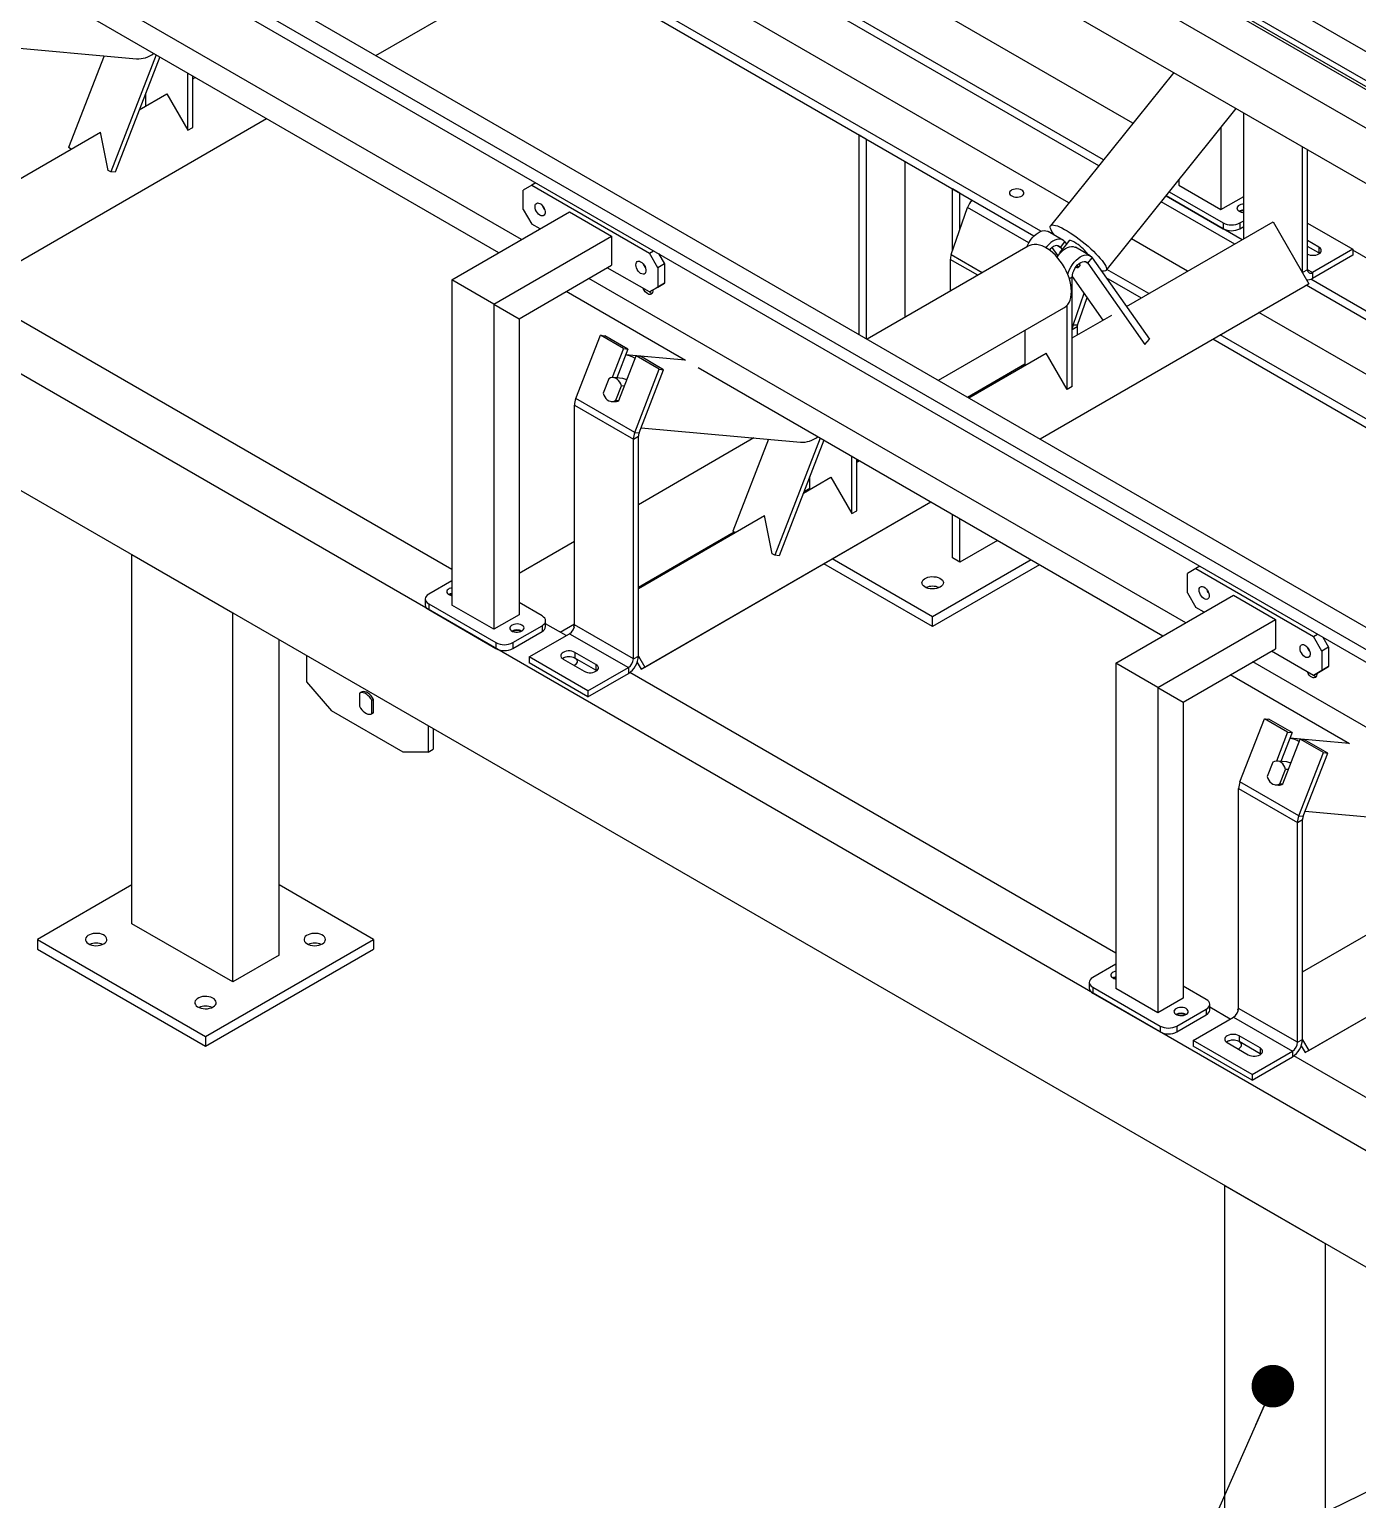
# Model space of a CAD drawing. Header units: millimetres. Extents: x 41 to 1868, y -696 to 319.
# Drawn here: x 1301.37 to 1321.68, y 229.28 to 251.76 of the extents above; entities that cross this region are included whole.
import ezdxf

# ---------------------------------------------------------------- set-up
doc = ezdxf.new("R2010")
doc.units = ezdxf.units.MM
doc.dimstyles.new('SLDDIMSTYLE1', dxfattribs={"dimtxt": 2.5, "dimasz": 0.651282, "dimexe": 0, "dimexo": 0.625, "dimgap": 0, "dimtad": 1, "dimdec": 0, "dimrnd": 1e-09, "dimtxsty": 'Standard', "dimblk1": 'DOT', "dimblk2": 'DOT', "dimsah": 1, "dimcen": 2.5, "dimazin": 3, "dimtfac": 0.651282, "dimtdec": 0, "dimtmove": 0, "dimatfit": 3, "dimldrblk": 'DOT', "dimfrac": 2})

# ---------------------------------------------------------------- blocks, each defined once
blk = doc.blocks.new('_Dot')
at = {"color": 0, "linetype": 'ByBlock', "lineweight": -2}
blk.add_line((-0.5, 0), (-1, 0), dxfattribs=at)
at = {"color": 0, "linetype": 'ByBlock', "const_width": 0.5}
blk.add_lwpolyline([(-0.25, 0, 1), (0.25, 0, 1)], format="xyb", close=True, dxfattribs=at)

msp = doc.modelspace()

# ---------------------------------------------------------------- linework, layer by layer
at = {"color": 7, "linetype": 'Continuous', "lineweight": 25}
for p, q in [((1288.0161, 270.9307), (1358.8554, 230.0361)), ((1287.9004, 270.4185), (1358.7397, 229.5239)), ((1287.939, 270.4408), (1358.7783, 229.5461)), ((1358.7397, 228.93), (1287.9004, 269.8247)), ((1294.3673, 266.7298), (1352.35, 233.2571)), ((1294.4444, 266.7744), (1352.4271, 233.3016)), ((1280.3922, 266.5295), (1351.2315, 225.6349)), ((1280.0966, 266.3588), (1350.9358, 225.4642)), ((1280.0966, 266.1658), (1350.9358, 225.2712)), ((1352.35, 231.7725), (1294.3673, 265.2452)), ((1342.9198, 222.424), (1284.2942, 256.2678)), ((1342.9198, 220.6425), (1284.2942, 254.4863)), ((1318.245, 250.3247), (1311.4535, 254.2454)), ((1308.8949, 248.5461), (1299.7669, 253.8156)), ((1306.6676, 251.3611), (1310.7776, 253.7337)), ((1306.6676, 251.361), (1310.7231, 253.7022)), ((1317.7234, 249.6758), (1310.7359, 253.7096)), ((1317.7968, 249.7671), (1310.8081, 253.8016)), ((1317.2668, 249.1079), (1310.0157, 253.2939)), ((1316.8387, 248.6722), (1309.4243, 252.9525)), ((1316.7319, 248.6003), (1309.3086, 252.8856)), ((1308.5478, 248.3457), (1301.4387, 252.4496)), ((1300.5658, 251.5295), (1303.0049, 251.3114)), ((1302.5125, 251.3554), (1301.968, 249.9521)), ((1303.3057, 251.3719), (1302.6108, 249.5811)), ((1303.3621, 251.3393), (1302.6777, 249.5751)), ((1303.7911, 250.2178), (1303.7911, 251.0917)), ((1303.8682, 250.2624), (1303.8682, 251.0471)), ((1303.8682, 251.0046), (1303.905, 251.0259)), ((1318.8688, 251.1007), (1316.9857, 248.7581)), ((1303.0488, 250.5316), (1303.4696, 250.7745)), ((1303.1482, 250.589), (1303.1482, 250.788)), ((1303.4696, 250.7745), (1303.7911, 250.2178)), ((1317.8359, 248.0746), (1319.8249, 250.5488)), ((1319.9388, 248.5602), (1319.9388, 250.4831)), ((1300.5664, 247.8389), (1304.996, 250.396)), ((1300.621, 247.8704), (1304.996, 250.396)), ((1303.7911, 250.2178), (1303.8682, 250.2624)), ((1319.5917, 250.2588), (1319.5917, 249.0055)), ((1300.5255, 249.0749), (1302.4527, 250.1875)), ((1302.5723, 249.6033), (1302.4527, 250.1875)), ((1314.1727, 250.0777), (1314.057, 250.1445)), ((1314.057, 247.0953), (1314.057, 250.1445)), ((1314.1727, 247.0285), (1314.1727, 250.0777)), ((1302.0065, 249.9299), (1301.968, 249.9521)), ((1320.8388, 248.0407), (1320.8388, 249.9635)), ((1320.9159, 248.0852), (1320.9159, 249.919)), ((1302.6108, 249.5811), (1302.5723, 249.6033)), ((1302.6777, 249.5751), (1302.6108, 249.5811)), ((1314.7641, 247.3608), (1314.7641, 249.7363)), ((1309.0494, 249.3774), (1308.9208, 249.3032)), ((1309.1137, 249.4146), (1309.0494, 249.3774)), ((1309.0494, 249.3774), (1310.8493, 248.3384)), ((1318.9489, 249.4591), (1318.9489, 249.3766)), ((1318.9489, 249.3766), (1319.5917, 249.0055)), ((1308.9208, 249.0063), (1308.9208, 249.3032)), ((1315.484, 248.3693), (1315.484, 249.3206)), ((1315.5997, 249.2539), (1315.484, 249.3206)), ((1315.5997, 248.7033), (1315.5997, 249.2539)), ((1319.8015, 248.4761), (1318.6794, 249.1239)), ((1319.9172, 248.5429), (1318.7528, 249.2152)), ((1318.7528, 249.2152), (1319.6238, 248.7123)), ((1318.8017, 249.276), (1319.6238, 248.8014)), ((1319.5917, 249.0055), (1319.9388, 249.2059)), ((1307.828, 247.9302), (1309.6279, 248.9692)), ((1308.9208, 249.0063), (1309.0494, 248.7836)), ((1309.2422, 249.0108), (1309.2422, 249.0184)), ((1309.6279, 248.9692), (1310.2707, 248.5981)), ((1315.4655, 248.3157), (1315.7158, 249.0384)), ((1309.1779, 248.7094), (1309.0494, 248.7836)), ((1318.1475, 247.5213), (1320.3888, 248.8152)), ((1319.6238, 248.8014), (1319.6238, 248.7123)), ((1319.8809, 248.8014), (1319.9388, 248.8348)), ((1319.8809, 248.8014), (1319.8809, 248.7123)), ((1319.8809, 248.7123), (1319.9388, 248.7457)), ((1320.3888, 248.8152), (1320.9342, 247.8704)), ((1320.9159, 248.7977), (1321.6101, 248.3969)), ((1308.4708, 247.5591), (1310.2707, 248.5981)), ((1310.2707, 248.5981), (1310.2707, 248.1527)), ((1317.1723, 248.5393), (1316.9473, 248.6692)), ((1317.2273, 248.4771), (1317.1271, 248.3525)), ((1317.1381, 248.4259), (1317.205, 248.509)), ((1317.205, 248.509), (1317.2273, 248.4771)), ((1317.2691, 248.5303), (1317.2269, 248.4778)), ((1319.0813, 248.0604), (1318.2229, 248.556)), ((1319.9388, 248.5602), (1319.9389, 248.5554)), ((1321.0895, 248.4303), (1320.9159, 248.5305)), ((1310.8493, 248.3384), (1310.9136, 248.3755)), ((1310.9778, 248.1157), (1310.8493, 248.3384)), ((1310.9906, 248.331), (1311.0807, 248.1751)), ((1316.6448, 248.4466), (1314.1805, 247.0239)), ((1315.4519, 248.2415), (1315.4519, 247.7579)), ((1317.0068, 248.4225), (1317.0964, 248.2951)), ((1317.1341, 248.3426), (1317.1271, 248.3525)), ((1317.1381, 248.4259), (1317.1605, 248.394)), ((1317.5901, 248.2981), (1317.3651, 248.428)), ((1317.556, 248.1847), (1317.6228, 248.2678)), ((1317.6228, 248.2678), (1318.4963, 247.0249)), ((1321.0895, 248.3412), (1320.9159, 248.4414)), ((1321.6101, 248.3969), (1320.993, 248.0407)), ((1321.6101, 248.3078), (1320.993, 247.9516)), ((1321.0895, 248.4303), (1321.0895, 248.3412)), ((1321.1007, 248.3338), (1321.0895, 248.3412)), ((1321.6101, 248.3969), (1321.6101, 248.3078)), ((1328.4016, 244.4614), (1321.6101, 248.3821)), ((1308.8565, 247.3363), (1310.2707, 248.1527)), ((1310.8493, 247.7445), (1310.2064, 248.1156)), ((1310.785, 248.1202), (1310.785, 248.1278)), ((1311.0807, 248.1751), (1310.9778, 248.1157)), ((1310.9778, 248.1157), (1310.9778, 247.8188)), ((1311.0807, 248.1751), (1311.0807, 247.8781)), ((1317.3871, 248.1457), (1317.405, 248.1202)), ((1317.4384, 248.1617), (1317.405, 248.1202)), ((1317.4384, 248.1617), (1317.4247, 248.1813)), ((1317.556, 248.1847), (1318.4295, 246.9418)), ((1318.4899, 247.719), (1317.848, 248.0896)), ((1320.9159, 248.0852), (1320.8388, 248.0407)), ((1320.8388, 248.0357), (1320.8388, 248.0407)), ((1320.993, 248.0407), (1320.993, 247.9516)), ((1307.828, 243.4985), (1300.3951, 247.7894)), ((1307.828, 247.9302), (1307.828, 242.9567)), ((1308.4708, 247.5591), (1307.828, 247.9302)), ((1319.0516, 242.6828), (1309.9235, 247.9523)), ((1310.8493, 247.7445), (1310.9778, 247.8188)), ((1310.9521, 247.8039), (1310.8493, 247.7445)), ((1311.0807, 247.8781), (1310.9521, 247.8039)), ((1310.9778, 247.8188), (1311.0807, 247.8781)), ((1316.8242, 245.4978), (1320.9342, 247.8704)), ((1316.8243, 245.4978), (1320.8797, 247.8389)), ((1317.3161, 246.2991), (1317.3161, 247.9719)), ((1317.3164, 247.9821), (1317.7866, 247.313)), ((1318.3742, 247.6522), (1317.8378, 247.9618)), ((1320.9342, 247.8704), (1320.8797, 247.8389)), ((1327.88, 243.8125), (1320.8925, 247.8463)), ((1327.9534, 243.9038), (1320.9647, 247.9383)), ((1308.4708, 247.5591), (1308.4708, 242.5856)), ((1308.4708, 247.5591), (1308.8565, 247.3363)), ((1311.4017, 246.6981), (1309.5763, 247.7519)), ((1310.9007, 247.7742), (1310.9007, 247.7594)), ((1317.3297, 247.2395), (1317.4976, 247.7243)), ((1317.3986, 247.2395), (1317.5438, 247.6585)), ((1308.8565, 247.3363), (1308.8565, 242.8082)), ((1315.2715, 246.3941), (1317.1902, 247.5018)), ((1317.2389, 246.2545), (1317.2389, 247.5424)), ((1317.3161, 247.0413), (1317.9225, 247.3914)), ((1327.4235, 243.2446), (1320.1724, 247.4306)), ((1316.5961, 246.6257), (1316.5961, 247.1588)), ((1317.3932, 247.2098), (1317.3161, 247.1653)), ((1317.3986, 247.2395), (1317.3297, 247.2395)), ((1317.3932, 247.2098), (1317.3932, 247.0859)), ((1309.7257, 246.1145), (1310.1011, 247.0819)), ((1310.4546, 246.8778), (1310.1011, 247.0819)), ((1310.1011, 247.0819), (1310.1679, 247.0759)), ((1310.5214, 246.8718), (1310.1679, 247.0759)), ((1310.4546, 246.8778), (1310.2827, 246.4346)), ((1310.4546, 246.8778), (1310.5214, 246.8718)), ((1318.4295, 246.9418), (1318.4963, 247.0249)), ((1326.8885, 242.737), (1319.4652, 247.0224)), ((1326.9953, 242.8089), (1319.581, 247.0892)), ((1310.5214, 246.8718), (1310.3499, 246.4297)), ((1310.3826, 246.0838), (1310.6475, 246.7665)), ((1311.3964, 246.7012), (1310.4868, 246.7825)), ((1311.001, 246.5624), (1310.6475, 246.7665)), ((1310.6475, 246.7665), (1310.7143, 246.7605)), ((1311.0678, 246.5564), (1310.7143, 246.7605)), ((1315.7332, 246.1276), (1316.9175, 246.8112)), ((1317.2389, 246.2545), (1316.9175, 246.8112)), ((1310.4428, 246.4214), (1310.2981, 246.4343)), ((1310.6257, 245.5949), (1311.001, 246.5624)), ((1310.6925, 245.589), (1311.0678, 246.5564)), ((1311.001, 246.5624), (1311.0678, 246.5564)), ((1318.7044, 242.4824), (1311.5954, 246.5863)), ((1315.7158, 246.1377), (1316.5924, 246.6437)), ((1316.3068, 246.4587), (1316.3068, 246.4789)), ((1316.5437, 246.6156), (1316.5612, 246.6056)), ((1316.5924, 246.6437), (1316.5961, 246.6459)), ((1310.228, 246.4185), (1310.1429, 246.1993)), ((1310.3358, 246.0879), (1310.4208, 246.3071)), ((1310.4676, 246.3029), (1310.4208, 246.3071)), ((1317.3161, 246.2991), (1317.2389, 246.2545)), ((1309.705, 246.0135), (1310.605, 245.4939)), ((1309.705, 242.6524), (1309.705, 246.0135)), ((1310.6257, 245.5949), (1309.7257, 246.1145)), ((1310.2657, 246.0721), (1310.3125, 246.0679)), ((1310.3358, 246.0879), (1310.3826, 246.0838)), ((1310.605, 245.4939), (1310.6821, 245.5385)), ((1310.6257, 245.5949), (1310.6925, 245.589)), ((1310.6821, 242.1774), (1310.6821, 245.5385)), ((1310.7224, 245.6662), (1313.1615, 245.4481)), ((1310.605, 242.1329), (1310.605, 245.4939)), ((1312.4495, 245.5117), (1310.6821, 244.4915)), ((1312.6691, 245.4921), (1312.1246, 244.0889)), ((1313.4623, 245.5086), (1312.7675, 243.7178)), ((1313.5188, 245.476), (1312.8343, 243.7118)), ((1313.9477, 244.3545), (1313.9477, 245.2284)), ((1314.0248, 244.3991), (1314.0248, 245.1838)), ((1314.0248, 245.1615), (1314.0441, 245.1727)), ((1314.0248, 245.1413), (1314.0616, 245.1626)), ((1314.057, 245.1599), (1314.057, 245.1653)), ((1313.2054, 244.6683), (1313.6263, 244.9112)), ((1313.3049, 244.7257), (1313.3049, 244.9247)), ((1313.6263, 244.9112), (1313.9477, 244.3545)), ((1313.2155, 244.6943), (1313.3049, 244.7459)), ((1310.7231, 241.9756), (1315.1526, 244.5327)), ((1310.7776, 242.0071), (1315.1526, 244.5328)), ((1310.6821, 243.2116), (1312.6094, 244.3242)), ((1312.7289, 243.74), (1312.6094, 244.3242)), ((1313.9477, 244.3545), (1314.0248, 244.3991)), ((1315.484, 243.6791), (1315.484, 244.3414)), ((1315.5997, 243.6123), (1315.5997, 244.2746)), ((1310.6821, 243.2318), (1312.1457, 244.0767)), ((1312.1632, 244.0666), (1312.1246, 244.0889)), ((1309.705, 243.9274), (1308.8565, 243.4375)), ((1312.7675, 243.7178), (1312.7289, 243.74)), ((1316.1734, 243.9435), (1315.5997, 243.6123)), ((1302.9361, 238.083), (1302.9361, 243.7245)), ((1304.4789, 242.8339), (1302.9361, 243.7245)), ((1312.8343, 243.7118), (1312.7675, 243.7178)), ((1315.1819, 242.6289), (1313.5183, 243.5893)), ((1315.1819, 242.7773), (1313.6469, 243.6635)), ((1316.6877, 243.6466), (1315.1819, 242.7773)), ((1316.8163, 243.5724), (1315.1819, 242.6289)), ((1315.5997, 243.6123), (1315.484, 243.6791)), ((1319.206, 243.5141), (1319.0774, 243.4399)), ((1319.2703, 243.5513), (1319.206, 243.5141)), ((1319.206, 243.5141), (1321.0059, 242.4751)), ((1307.828, 243.3278), (1307.4744, 243.1237)), ((1319.0774, 243.143), (1319.0774, 243.4399)), ((1317.9846, 242.0669), (1319.7845, 243.1059)), ((1319.0774, 243.143), (1319.206, 242.9203)), ((1319.3988, 243.1475), (1319.3988, 243.1551)), ((1319.7845, 243.1059), (1320.4274, 242.7348)), ((1304.4789, 237.1924), (1304.4789, 242.8339)), ((1307.4212, 243.0495), (1307.4212, 242.9604)), ((1307.4744, 242.9752), (1308.503, 242.3815)), ((1307.4744, 242.9752), (1307.4744, 242.8862)), ((1307.4744, 242.8862), (1308.503, 242.2924)), ((1308.4708, 242.5856), (1307.828, 242.9567)), ((1309.2101, 242.7897), (1308.8565, 242.9938)), ((1319.3345, 242.8461), (1319.206, 242.9203)), ((1308.8565, 242.8082), (1308.4708, 242.5856)), ((1308.7601, 242.3815), (1309.2101, 242.6412)), ((1309.2101, 242.6412), (1309.2101, 242.5522)), ((1309.2633, 242.6264), (1309.2633, 242.7155)), ((1309.5765, 242.4891), (1309.2633, 242.6699)), ((1309.486, 242.5413), (1309.705, 242.6678)), ((1309.7049, 242.6474), (1309.6867, 242.6369)), ((1309.6867, 242.6369), (1309.6992, 242.6152)), ((1310.605, 242.1329), (1309.705, 242.6524)), ((1315.1819, 242.6289), (1315.1819, 242.7773)), ((1318.6274, 241.6958), (1320.4274, 242.7348)), ((1320.4274, 242.7348), (1320.4274, 242.2894)), ((1305.186, 237.6006), (1305.186, 242.4257)), ((1308.503, 242.3815), (1308.503, 242.2924)), ((1308.7601, 242.2924), (1309.2101, 242.5522)), ((1308.7601, 242.3815), (1308.7601, 242.2924)), ((1309.0108, 242.1625), (1309.6279, 242.5188)), ((1309.6279, 242.5188), (1310.5279, 241.9993)), ((1321.0059, 242.4751), (1321.0702, 242.5122)), ((1321.1345, 242.2524), (1321.0059, 242.4751)), ((1321.1473, 242.4677), (1321.2373, 242.3118)), ((1305.6038, 242.1845), (1305.6038, 241.7835)), ((1309.0108, 242.1625), (1309.0108, 242.0735)), ((1309.9107, 241.643), (1309.0108, 242.1625)), ((1310.0329, 242.0475), (1309.7115, 242.233)), ((1309.7115, 242.233), (1309.7115, 242.144)), ((1310.605, 242.1329), (1310.6821, 242.1774)), ((1310.6821, 242.1726), (1310.7776, 242.0071)), ((1319.0131, 241.473), (1320.4274, 242.2894)), ((1321.0059, 241.8812), (1320.3631, 242.2523)), ((1320.9416, 242.2569), (1320.9416, 242.2645)), ((1321.2373, 242.3118), (1321.1345, 242.2524)), ((1321.1345, 242.2524), (1321.1345, 241.9555)), ((1321.2373, 242.3118), (1321.2373, 242.0148)), ((1309.9107, 241.5539), (1309.0108, 242.0735)), ((1309.5315, 242.144), (1309.5203, 242.1366)), ((1309.5315, 242.1291), (1309.8529, 241.9436)), ((1310.0329, 241.9584), (1309.7115, 242.144)), ((1309.9107, 241.643), (1310.5279, 241.9993)), ((1310.0329, 242.0475), (1310.0329, 241.9584)), ((1310.0441, 241.951), (1310.0329, 241.9584)), ((1310.5279, 241.9993), (1310.5279, 241.9102)), ((1310.6628, 242.08), (1310.7231, 241.9756)), ((1310.7776, 242.0071), (1310.7231, 241.9756)), ((1317.9846, 242.0669), (1317.9846, 237.0934)), ((1318.6274, 241.6958), (1317.9846, 242.0669)), ((1329.2082, 236.8195), (1320.0802, 242.089)), ((1321.0059, 241.8812), (1321.1345, 241.9555)), ((1321.1087, 241.9406), (1321.0059, 241.8812)), ((1321.2373, 242.0148), (1321.1087, 241.9406)), ((1321.1345, 241.9555), (1321.2373, 242.0148)), ((1305.6038, 241.7835), (1305.9895, 241.3381)), ((1309.9107, 241.5539), (1310.5279, 241.9102)), ((1317.9846, 237.6352), (1310.5517, 241.9261)), ((1321.5583, 240.8348), (1319.733, 241.8886)), ((1321.0573, 241.9109), (1321.0573, 241.8961)), ((1306.4138, 241.6071), (1306.4138, 241.4107)), ((1306.445, 241.6255), (1306.4193, 241.6107)), ((1306.6323, 241.5106), (1306.6066, 241.4958)), ((1306.6066, 241.2994), (1306.6066, 241.4958)), ((1306.6323, 241.3142), (1306.6323, 241.5106)), ((1309.9107, 241.643), (1309.9107, 241.5539)), ((1318.6274, 241.6958), (1318.6274, 236.7223)), ((1318.6274, 241.6958), (1319.0131, 241.473)), ((1307.0823, 240.7073), (1305.9895, 241.3381)), ((1306.6011, 241.2958), (1306.6268, 241.3106)), ((1306.6066, 241.2994), (1306.6323, 241.3142)), ((1306.6268, 241.3106), (1306.6323, 241.3142)), ((1319.0131, 241.473), (1319.0131, 236.9449)), ((1307.468, 241.1083), (1307.468, 240.7073)), ((1307.5452, 241.0638), (1307.5452, 240.7518)), ((1319.8823, 240.2512), (1320.2577, 241.2186)), ((1320.6112, 241.0145), (1320.2577, 241.2186)), ((1320.2577, 241.2186), (1320.3245, 241.2127)), ((1320.6781, 241.0086), (1320.3245, 241.2127)), ((1320.6112, 241.0145), (1320.4393, 240.5713)), ((1320.6781, 241.0086), (1320.5065, 240.5664)), ((1320.5392, 240.2205), (1320.8041, 240.9032)), ((1320.6112, 241.0145), (1320.6781, 241.0086)), ((1321.553, 240.8379), (1320.6434, 240.9192)), ((1321.1576, 240.6991), (1320.8041, 240.9032)), ((1320.8041, 240.9032), (1320.8709, 240.8972)), ((1321.2245, 240.6931), (1320.8709, 240.8972)), ((1307.468, 240.7073), (1307.0823, 240.7073)), ((1307.468, 240.7073), (1307.5452, 240.7518)), ((1320.7823, 239.7316), (1321.1576, 240.6991)), ((1320.8491, 239.7257), (1321.2245, 240.6931)), ((1321.1576, 240.6991), (1321.2245, 240.6931)), ((1320.3846, 240.5552), (1320.2996, 240.336)), ((1320.5994, 240.5581), (1320.4547, 240.571)), ((1320.4924, 240.2247), (1320.5774, 240.4438)), ((1320.6242, 240.4396), (1320.5774, 240.4438)), ((1319.8617, 240.1502), (1320.7616, 239.6306)), ((1319.8617, 236.7891), (1319.8617, 240.1502)), ((1320.7823, 239.7316), (1319.8823, 240.2512)), ((1320.4223, 240.2088), (1320.4691, 240.2046)), ((1320.4924, 240.2247), (1320.5392, 240.2205)), ((1320.7823, 239.7316), (1320.8491, 239.7257)), ((1320.8791, 239.8029), (1323.3182, 239.5848)), ((1320.7616, 239.6306), (1320.8388, 239.6752)), ((1320.7616, 236.2696), (1320.7616, 239.6306)), ((1320.8388, 236.3141), (1320.8388, 239.6752)), ((1302.9361, 238.6767), (1301.4897, 237.8418)), ((1306.6323, 237.8418), (1305.186, 238.6767)), ((1320.8797, 236.1123), (1325.3093, 238.6695)), ((1320.9342, 236.1438), (1325.3093, 238.6695)), ((1320.8388, 237.3483), (1322.766, 238.4609)), ((1304.4789, 237.1924), (1302.9361, 238.083)), ((1301.4897, 237.8418), (1304.061, 236.3574)), ((1301.4897, 237.8418), (1301.4897, 237.6933)), ((1301.4897, 237.6933), (1304.061, 236.2089)), ((1304.061, 236.3574), (1306.6323, 237.8418)), ((1304.061, 236.2089), (1306.6323, 237.6933)), ((1306.6323, 237.8418), (1306.6323, 237.6933)), ((1305.186, 237.6006), (1304.4789, 237.1924)), ((1317.9846, 237.4645), (1317.6311, 237.2604)), ((1317.5778, 237.1862), (1317.5778, 237.0971)), ((1317.6311, 237.1119), (1318.6596, 236.5182)), ((1317.6311, 237.1119), (1317.6311, 237.0229)), ((1317.6311, 237.0229), (1318.6596, 236.4291)), ((1318.6274, 236.7223), (1317.9846, 237.0934)), ((1319.3667, 236.9264), (1319.0131, 237.1305)), ((1319.0131, 236.9449), (1318.6274, 236.7223)), ((1318.9167, 236.5182), (1319.3667, 236.778)), ((1319.3667, 236.778), (1319.3667, 236.6889)), ((1319.4199, 236.7631), (1319.4199, 236.8522)), ((1319.7331, 236.6258), (1319.4199, 236.8066)), ((1319.8615, 236.7841), (1319.8433, 236.7736)), ((1319.8433, 236.7736), (1319.8559, 236.7519)), ((1320.7616, 236.2696), (1319.8617, 236.7891)), ((1318.9167, 236.4291), (1319.3667, 236.6889)), ((1319.1674, 236.2992), (1319.7845, 236.6555)), ((1319.7845, 236.6555), (1320.6845, 236.136)), ((1304.061, 236.3574), (1304.061, 236.2089)), ((1318.6596, 236.5182), (1318.6596, 236.4291)), ((1318.9167, 236.5182), (1318.9167, 236.4291)), ((1320.1895, 236.1842), (1319.8681, 236.3697)), ((1319.8681, 236.3697), (1319.8681, 236.2807)), ((1320.7616, 236.2696), (1320.8388, 236.3141)), ((1320.8387, 236.3093), (1320.9342, 236.1438)), ((1319.1674, 236.2992), (1319.1674, 236.2102)), ((1320.0674, 235.7797), (1319.1674, 236.2992)), ((1320.0674, 235.6906), (1319.1674, 236.2102)), ((1319.6881, 236.2807), (1319.6769, 236.2733)), ((1319.6881, 236.2658), (1320.0095, 236.0803)), ((1320.1895, 236.0951), (1319.8681, 236.2807)), ((1320.0674, 235.7797), (1320.6845, 236.136)), ((1320.1895, 236.1842), (1320.1895, 236.0951)), ((1320.2007, 236.0877), (1320.1895, 236.0951)), ((1320.6845, 236.136), (1320.6845, 236.0469)), ((1320.8194, 236.2167), (1320.8797, 236.1123)), ((1320.9342, 236.1438), (1320.8797, 236.1123)), ((1320.0674, 235.6906), (1320.6845, 236.0469)), ((1328.1412, 231.7719), (1320.7083, 236.0628)), ((1320.0674, 235.7797), (1320.0674, 235.6906)), ((1321.1923, 233.1855), (1319.6495, 234.0761)), ((1319.6495, 228.4345), (1319.6495, 234.0761)), ((1321.1923, 227.5439), (1321.1923, 233.1855))]:
    msp.add_line(p, q, dxfattribs=at)
at = {"color": 8, "linetype": 'Continuous', "lineweight": 25}
for p, q in [((1316.6539, 248.4969), (1315.7158, 249.0384)), ((1317.0911, 248.4531), (1317.1381, 248.4259)), ((1319.9388, 248.5602), (1319.943, 248.5578)), ((1315.8707, 247.9997), (1315.4519, 248.2415)), ((1315.4655, 248.3157), (1315.9418, 248.0407)), ((1317.5089, 248.2118), (1317.556, 248.1847)), ((1320.8345, 248.0431), (1320.8388, 248.0407)), ((1320.993, 248.0407), (1320.9159, 248.0852)), ((1317.3161, 247.9719), (1317.2716, 247.9463)), ((1317.3161, 247.2474), (1317.3297, 247.2395))]:
    msp.add_line(p, q, dxfattribs=at)
at = {"color": 7, "linetype": 'Continuous', "lineweight": 25, "flags": 128}
for points in [[(1316.5447, 249.3021), (1316.5231, 249.3118), (1316.498, 249.3181), (1316.471, 249.3205), (1316.4438, 249.319), (1316.418, 249.3137), (1316.3954, 249.3048), (1316.3773, 249.293), (1316.3649, 249.2789), (1316.3589, 249.2635), (1316.3598, 249.2477), (1316.3674, 249.2326), (1316.3814, 249.219), (1316.4007, 249.2078), (1316.4242, 249.1998), (1316.4505, 249.1954), (1316.4778, 249.1949), (1316.5045, 249.1983), (1316.5289, 249.2055), (1316.5494, 249.2159), (1316.5648, 249.229), (1316.574, 249.2438), (1316.5766, 249.2596), (1316.5723, 249.2752), (1316.5615, 249.2896), (1316.5447, 249.3021)], [(1309.1008, 249.0508), (1309.1032, 249.0716), (1309.1103, 249.0882), (1309.1217, 249.0997), (1309.1366, 249.1054), (1309.1541, 249.1048), (1309.1731, 249.098), (1309.1924, 249.0854), (1309.2108, 249.0679), (1309.2271, 249.0465), (1309.2403, 249.0226), (1309.2496, 248.9977), (1309.2545, 248.9733), (1309.2545, 248.9509), (1309.2496, 248.9321), (1309.2403, 248.9179), (1309.2271, 248.9093), (1309.2108, 248.9067), (1309.1924, 248.9104), (1309.1731, 248.9202), (1309.1541, 248.9353), (1309.1366, 248.9549), (1309.1217, 248.9778), (1309.1103, 249.0024), (1309.1032, 249.0273), (1309.1008, 249.0508)], [(1319.9388, 249.0869), (1319.9214, 249.0855), (1319.8957, 249.0802), (1319.8731, 249.0713), (1319.855, 249.0595), (1319.8426, 249.0454), (1319.8366, 249.03), (1319.8375, 249.0142), (1319.8451, 248.9991), (1319.859, 248.9855), (1319.8784, 248.9743), (1319.9019, 248.9663), (1319.9282, 248.9619), (1319.9388, 248.9612)], [(1316.6243, 248.4347), (1316.6339, 248.4576), (1316.6541, 248.4974), (1316.6779, 248.5353), (1316.7045, 248.5703), (1316.7335, 248.6018), (1316.764, 248.6289), (1316.7955, 248.651), (1316.8271, 248.6676), (1316.8581, 248.6782), (1316.8878, 248.6827), (1316.9154, 248.6809), (1316.9404, 248.6728), (1316.9473, 248.6692)], [(1317.0442, 248.6132), (1317.0251, 248.639), (1317.0065, 248.6674), (1316.9927, 248.6928), (1316.9837, 248.715), (1316.9798, 248.7337), (1316.9809, 248.7486), (1316.9871, 248.7597), (1316.9982, 248.7667), (1317.0141, 248.7696), (1317.0347, 248.7684), (1317.0598, 248.7631), (1317.0889, 248.7537), (1317.1218, 248.7403), (1317.1581, 248.7232), (1317.1974, 248.7024), (1317.2391, 248.6783), (1317.2829, 248.6511), (1317.3282, 248.6212), (1317.3744, 248.5889), (1317.4211, 248.5545), (1317.4676, 248.5185), (1317.5135, 248.4814), (1317.5582, 248.4434), (1317.6012, 248.4052), (1317.6419, 248.3671), (1317.6799, 248.3295), (1317.7147, 248.293), (1317.746, 248.2579), (1317.7734, 248.2247), (1317.7965, 248.1937)], [(1317.3032, 247.7515), (1317.301, 247.801), (1317.2942, 247.8525), (1317.283, 247.9054), (1317.2676, 247.9591), (1317.248, 248.013), (1317.2246, 248.0664), (1317.1975, 248.1188), (1317.1672, 248.1695), (1317.134, 248.2179), (1317.0982, 248.2634), (1317.0603, 248.3055), (1317.0207, 248.3437), (1316.9799, 248.3777), (1316.9384, 248.4068), (1316.8966, 248.431), (1316.8551, 248.4497), (1316.8143, 248.4629), (1316.7748, 248.4703), (1316.7369, 248.472), (1316.7011, 248.4678), (1316.6678, 248.4578), (1316.6448, 248.4466)], [(1317.205, 248.509), (1317.1871, 248.5288), (1317.1654, 248.5429), (1317.1404, 248.551), (1317.1128, 248.5528), (1317.0831, 248.5483), (1317.0521, 248.5377), (1317.0205, 248.5211), (1316.989, 248.499), (1316.9584, 248.4719), (1316.9295, 248.4405), (1316.9144, 248.4214)], [(1317.1381, 248.4259), (1317.123, 248.4414), (1317.104, 248.4506), (1317.0819, 248.4533), (1317.0576, 248.4493), (1317.032, 248.4387), (1317.0062, 248.422), (1316.9812, 248.3999), (1316.9686, 248.3861)], [(1317.5394, 248.3422), (1317.5249, 248.3608), (1317.5063, 248.3815), (1317.4842, 248.4034), (1317.4595, 248.4258), (1317.433, 248.4478), (1317.4057, 248.4687), (1317.3787, 248.4878), (1317.3527, 248.5042), (1317.3289, 248.5175), (1317.308, 248.5271), (1317.2909, 248.5327), (1317.278, 248.5341), (1317.27, 248.5313), (1317.2691, 248.5303)], [(1317.0853, 248.2784), (1317.0957, 248.294), (1317.1223, 248.3291), (1317.1513, 248.3606), (1317.1819, 248.3877), (1317.2133, 248.4098), (1317.2449, 248.4264), (1317.276, 248.437), (1317.3056, 248.4415), (1317.3333, 248.4396), (1317.3582, 248.4316), (1317.3651, 248.428)], [(1317.1271, 248.3525), (1317.1365, 248.3541), (1317.1439, 248.3531)], [(1317.2496, 248.009), (1317.2605, 248.0457), (1317.2768, 248.0865), (1317.297, 248.1263), (1317.3207, 248.1642), (1317.3473, 248.1993), (1317.3763, 248.2307), (1317.4068, 248.2578), (1317.4383, 248.2799), (1317.4699, 248.2965), (1317.5009, 248.3071), (1317.5306, 248.3116), (1317.5583, 248.3098), (1317.5832, 248.3017), (1317.6049, 248.2876), (1317.6228, 248.2678)], [(1317.552, 248.3201), (1317.5492, 248.3262), (1317.5394, 248.3422)], [(1320.9159, 248.323), (1320.9318, 248.3162), (1320.9574, 248.309), (1320.9852, 248.3054), (1321.0137, 248.3054), (1321.0415, 248.309), (1321.0672, 248.3162), (1321.0895, 248.3264), (1321.1072, 248.3393), (1321.1196, 248.3541), (1321.1259, 248.3701), (1321.1259, 248.3866), (1321.1196, 248.4026), (1321.1072, 248.4175), (1321.0895, 248.4303)], [(1310.6436, 248.1602), (1310.646, 248.181), (1310.6531, 248.1976), (1310.6645, 248.2091), (1310.6794, 248.2147), (1310.6969, 248.2141), (1310.7159, 248.2074), (1310.7352, 248.1948), (1310.7535, 248.1773), (1310.7699, 248.1559), (1310.7831, 248.132), (1310.7924, 248.1071), (1310.7972, 248.0826), (1310.7972, 248.0603), (1310.7924, 248.0415), (1310.7831, 248.0273), (1310.7699, 248.0186), (1310.7535, 248.0161), (1310.7352, 248.0198), (1310.7159, 248.0296), (1310.6969, 248.0447), (1310.6794, 248.0643), (1310.6645, 248.0872), (1310.6531, 248.1118), (1310.646, 248.1366), (1310.6436, 248.1602)], [(1317.3161, 247.9719), (1317.3187, 248.0031), (1317.3264, 248.0361), (1317.3388, 248.0694), (1317.3556, 248.1018), (1317.3759, 248.132), (1317.3991, 248.1587), (1317.424, 248.1808), (1317.4498, 248.1975), (1317.4754, 248.2081), (1317.4998, 248.2121), (1317.5219, 248.2094), (1317.5409, 248.2002), (1317.556, 248.1847)], [(1317.7965, 248.1937), (1317.8151, 248.1654), (1317.8289, 248.1399), (1317.8379, 248.1178), (1317.8418, 248.0991), (1317.8407, 248.0841), (1317.8346, 248.0731), (1317.8234, 248.066), (1317.8075, 248.0631), (1317.7869, 248.0643), (1317.7621, 248.0696)], [(1310.9007, 247.7594), (1310.8981, 247.7378), (1310.8904, 247.7208), (1310.8781, 247.7094), (1310.8621, 247.7045), (1310.8435, 247.7063), (1310.8236, 247.7148), (1310.8036, 247.7294), (1310.785, 247.749), (1310.769, 247.7724), (1310.7568, 247.7979), (1310.7567, 247.7979)], [(1317.1902, 247.5018), (1317.1975, 247.5062), (1317.2246, 247.5274), (1317.248, 247.5538), (1317.2676, 247.5851), (1317.283, 247.621), (1317.2942, 247.661), (1317.301, 247.7047), (1317.3032, 247.7515)], [(1310.4208, 246.3071), (1310.4115, 246.3386), (1310.3975, 246.3671), (1310.3795, 246.3916), (1310.358, 246.4112), (1310.3338, 246.4251), (1310.3077, 246.433), (1310.2808, 246.4345), (1310.2539, 246.4296), (1310.228, 246.4185)], [(1310.1429, 246.1993), (1310.1523, 246.1678), (1310.1662, 246.1393), (1310.1843, 246.1148), (1310.2058, 246.0952), (1310.23, 246.0813), (1310.256, 246.0734), (1310.2829, 246.0719), (1310.3099, 246.0768), (1310.3358, 246.0879)], [(1315.2976, 243.2301), (1315.272, 243.218), (1315.2426, 243.2091), (1315.2108, 243.2039), (1315.1778, 243.2024), (1315.1449, 243.2048), (1315.1136, 243.211), (1315.0851, 243.2207), (1315.0605, 243.2335), (1315.0409, 243.2489), (1315.0271, 243.2663), (1315.0196, 243.2849), (1315.0187, 243.304), (1315.0246, 243.3229), (1315.0369, 243.3406), (1315.0551, 243.3566), (1315.0785, 243.3701), (1315.1061, 243.3806), (1315.1369, 243.3877), (1315.1695, 243.3911), (1315.2026, 243.3906), (1315.2348, 243.3863), (1315.2649, 243.3783), (1315.2916, 243.367), (1315.3138, 243.3528), (1315.3306, 243.3363), (1315.3413, 243.3182), (1315.3455, 243.2993), (1315.343, 243.2802), (1315.3339, 243.2618), (1315.3185, 243.2449), (1315.2976, 243.2301)], [(1307.4744, 243.1237), (1307.4518, 243.1078), (1307.435, 243.0896), (1307.4247, 243.0699), (1307.4212, 243.0495), (1307.4247, 243.029), (1307.435, 243.0093), (1307.4518, 242.9911), (1307.4744, 242.9752)], [(1307.828, 243.221), (1307.8106, 243.2169), (1307.788, 243.208), (1307.7699, 243.1962), (1307.7575, 243.1821), (1307.7515, 243.1667), (1307.7524, 243.1509), (1307.76, 243.1358), (1307.7739, 243.1222), (1307.7933, 243.111), (1307.8168, 243.103), (1307.828, 243.1006)], [(1319.2574, 243.1875), (1319.2598, 243.2083), (1319.267, 243.2249), (1319.2783, 243.2364), (1319.2932, 243.2421), (1319.3107, 243.2415), (1319.3297, 243.2347), (1319.349, 243.2222), (1319.3674, 243.2046), (1319.3837, 243.1832), (1319.397, 243.1593), (1319.4063, 243.1344), (1319.4111, 243.11), (1319.4111, 243.0877), (1319.4063, 243.0688), (1319.397, 243.0546), (1319.3837, 243.046), (1319.3674, 243.0434), (1319.349, 243.0472), (1319.3297, 243.0569), (1319.3107, 243.072), (1319.2932, 243.0916), (1319.2783, 243.1145), (1319.267, 243.1391), (1319.2598, 243.164), (1319.2574, 243.1875)], [(1308.9015, 242.6487), (1308.8799, 242.6583), (1308.8548, 242.6646), (1308.8278, 242.6671), (1308.8006, 242.6656), (1308.7748, 242.6603), (1308.7522, 242.6514), (1308.7341, 242.6395), (1308.7217, 242.6255), (1308.7158, 242.6101), (1308.7166, 242.5943), (1308.7243, 242.5791), (1308.7382, 242.5655), (1308.7575, 242.5544), (1308.781, 242.5463), (1308.8073, 242.5419), (1308.8346, 242.5414), (1308.8613, 242.5449), (1308.8857, 242.5521), (1308.9062, 242.5625), (1308.9216, 242.5755), (1308.9308, 242.5904), (1308.9334, 242.6061), (1308.9291, 242.6217), (1308.9183, 242.6362), (1308.9015, 242.6487)], [(1309.2101, 242.6412), (1309.2327, 242.6572), (1309.2495, 242.6753), (1309.2598, 242.695), (1309.2633, 242.7155), (1309.2598, 242.7359), (1309.2495, 242.7556), (1309.2327, 242.7738), (1309.2101, 242.7897)], [(1309.7115, 242.233), (1309.6892, 242.2433), (1309.6635, 242.2504), (1309.6357, 242.2541), (1309.6072, 242.2541), (1309.5794, 242.2504), (1309.5538, 242.2433), (1309.5315, 242.233), (1309.5137, 242.2202), (1309.5013, 242.2054), (1309.495, 242.1893), (1309.495, 242.1729), (1309.5013, 242.1568), (1309.5137, 242.142), (1309.5315, 242.1291)], [(1309.6977, 242.0332), (1309.7115, 242.0401), (1309.7292, 242.0529), (1309.7416, 242.0677), (1309.7479, 242.0838), (1309.7479, 242.1002), (1309.7416, 242.1163), (1309.7292, 242.1311), (1309.7115, 242.144), (1309.6892, 242.1542), (1309.6635, 242.1614), (1309.6357, 242.165), (1309.6072, 242.165), (1309.5794, 242.1614), (1309.5538, 242.1542), (1309.5315, 242.144)], [(1320.8002, 242.2969), (1320.8026, 242.3177), (1320.8097, 242.3343), (1320.8211, 242.3458), (1320.836, 242.3514), (1320.8535, 242.3508), (1320.8725, 242.3441), (1320.8918, 242.3315), (1320.9102, 242.314), (1320.9265, 242.2926), (1320.9397, 242.2687), (1320.949, 242.2438), (1320.9539, 242.2194), (1320.9539, 242.197), (1320.949, 242.1782), (1320.9397, 242.164), (1320.9265, 242.1554), (1320.9102, 242.1528), (1320.8918, 242.1565), (1320.8725, 242.1663), (1320.8535, 242.1814), (1320.836, 242.201), (1320.8211, 242.2239), (1320.8097, 242.2485), (1320.8026, 242.2734), (1320.8002, 242.2969)], [(1309.8529, 241.9436), (1309.8752, 241.9333), (1309.9008, 241.9262), (1309.9286, 241.9225), (1309.9571, 241.9225), (1309.9849, 241.9262), (1310.0106, 241.9333), (1310.0329, 241.9436), (1310.0507, 241.9565), (1310.063, 241.9713), (1310.0694, 241.9873), (1310.0694, 242.0038), (1310.063, 242.0198), (1310.0507, 242.0346), (1310.0329, 242.0475)], [(1321.0573, 241.8961), (1321.0547, 241.8745), (1321.047, 241.8575), (1321.0347, 241.8461), (1321.0187, 241.8412), (1321.0001, 241.843), (1320.9802, 241.8515), (1320.9602, 241.8661), (1320.9416, 241.8857), (1320.9256, 241.9091), (1320.9134, 241.9346), (1320.9134, 241.9346)], [(1306.6066, 241.4958), (1306.589, 241.5251), (1306.5686, 241.5518), (1306.5461, 241.5751), (1306.5223, 241.5941), (1306.4981, 241.608), (1306.4743, 241.6165), (1306.4518, 241.6192), (1306.4314, 241.616), (1306.4138, 241.6071)], [(1306.6323, 241.5106), (1306.6147, 241.5399), (1306.5943, 241.5667), (1306.5718, 241.5899), (1306.548, 241.6089), (1306.5238, 241.6229), (1306.5001, 241.6313), (1306.4776, 241.6341), (1306.4571, 241.6309), (1306.445, 241.6255)], [(1306.4138, 241.4107), (1306.4314, 241.3814), (1306.4518, 241.3546), (1306.4743, 241.3314), (1306.4981, 241.3124), (1306.5223, 241.2984), (1306.5461, 241.29), (1306.5686, 241.2873), (1306.589, 241.2904), (1306.6066, 241.2994)], [(1320.5774, 240.4438), (1320.5681, 240.4754), (1320.5541, 240.5038), (1320.5361, 240.5283), (1320.5146, 240.5479), (1320.4904, 240.5618), (1320.4644, 240.5697), (1320.4374, 240.5712), (1320.4105, 240.5663), (1320.3846, 240.5552)], [(1320.2996, 240.336), (1320.3089, 240.3045), (1320.3229, 240.276), (1320.3409, 240.2515), (1320.3624, 240.2319), (1320.3866, 240.218), (1320.4126, 240.2101), (1320.4396, 240.2086), (1320.4665, 240.2135), (1320.4924, 240.2247)], [(1302.5054, 237.775), (1302.5263, 237.7898), (1302.5417, 237.8067), (1302.5508, 237.8251), (1302.5533, 237.8442), (1302.5491, 237.8631), (1302.5384, 237.8812), (1302.5216, 237.8977), (1302.4994, 237.9119), (1302.4727, 237.9232), (1302.4426, 237.9312), (1302.4104, 237.9355), (1302.3773, 237.936), (1302.3447, 237.9326), (1302.3139, 237.9255), (1302.2863, 237.915), (1302.2629, 237.9015), (1302.2447, 237.8855), (1302.2324, 237.8678), (1302.2265, 237.8489), (1302.2274, 237.8298), (1302.2349, 237.8112), (1302.2487, 237.7939), (1302.2683, 237.7784), (1302.2928, 237.7656), (1302.3214, 237.7559), (1302.3527, 237.7498), (1302.3856, 237.7473), (1302.4186, 237.7488), (1302.4504, 237.754), (1302.4797, 237.7629), (1302.5054, 237.775)], [(1305.8481, 237.775), (1305.869, 237.7898), (1305.8843, 237.8067), (1305.8935, 237.8251), (1305.896, 237.8442), (1305.8918, 237.8631), (1305.8811, 237.8812), (1305.8643, 237.8977), (1305.8421, 237.9119), (1305.8154, 237.9232), (1305.7853, 237.9312), (1305.7531, 237.9355), (1305.72, 237.936), (1305.6874, 237.9326), (1305.6566, 237.9255), (1305.629, 237.915), (1305.6056, 237.9015), (1305.5873, 237.8855), (1305.5751, 237.8678), (1305.5692, 237.8489), (1305.5701, 237.8298), (1305.5775, 237.8112), (1305.5914, 237.7939), (1305.611, 237.7784), (1305.6355, 237.7656), (1305.6641, 237.7559), (1305.6954, 237.7498), (1305.7282, 237.7473), (1305.7613, 237.7488), (1305.7931, 237.754), (1305.8224, 237.7629), (1305.8481, 237.775)], [(1317.6311, 237.2604), (1317.6085, 237.2445), (1317.5917, 237.2263), (1317.5813, 237.2066), (1317.5778, 237.1862), (1317.5813, 237.1657), (1317.5917, 237.146), (1317.6085, 237.1278), (1317.6311, 237.1119)], [(1317.9846, 237.3577), (1317.9672, 237.3536), (1317.9446, 237.3447), (1317.9265, 237.3329), (1317.9141, 237.3188), (1317.9082, 237.3034), (1317.909, 237.2876), (1317.9166, 237.2725), (1317.9306, 237.2589), (1317.9499, 237.2477), (1317.9734, 237.2397), (1317.9846, 237.2373)], [(1304.1768, 236.8101), (1304.1977, 236.8249), (1304.213, 236.8419), (1304.2221, 236.8603), (1304.2246, 236.8793), (1304.2204, 236.8983), (1304.2097, 236.9164), (1304.1929, 236.9328), (1304.1707, 236.947), (1304.1441, 236.9583), (1304.114, 236.9663), (1304.0817, 236.9706), (1304.0486, 236.9711), (1304.016, 236.9677), (1303.9853, 236.9607), (1303.9576, 236.9501), (1303.9342, 236.9366), (1303.916, 236.9207), (1303.9037, 236.9029), (1303.8979, 236.8841), (1303.8987, 236.865), (1303.9062, 236.8464), (1303.92, 236.829), (1303.9396, 236.8136), (1303.9642, 236.8008), (1303.9927, 236.7911), (1304.0241, 236.7849), (1304.0569, 236.7825), (1304.0899, 236.7839), (1304.1217, 236.7892), (1304.1511, 236.7981), (1304.1768, 236.8101)], [(1319.0581, 236.7854), (1319.0365, 236.7951), (1319.0114, 236.8013), (1318.9844, 236.8038), (1318.9572, 236.8023), (1318.9315, 236.797), (1318.9089, 236.7881), (1318.8908, 236.7762), (1318.8784, 236.7622), (1318.8724, 236.7468), (1318.8732, 236.731), (1318.8809, 236.7158), (1318.8948, 236.7022), (1318.9141, 236.6911), (1318.9377, 236.683), (1318.9639, 236.6786), (1318.9913, 236.6781), (1319.0179, 236.6816), (1319.0423, 236.6888), (1319.0628, 236.6992), (1319.0782, 236.7123), (1319.0875, 236.7271), (1319.09, 236.7428), (1319.0858, 236.7584), (1319.0749, 236.7729), (1319.0581, 236.7854)], [(1319.3667, 236.778), (1319.3893, 236.7939), (1319.4061, 236.812), (1319.4164, 236.8317), (1319.4199, 236.8522), (1319.4164, 236.8726), (1319.4061, 236.8923), (1319.3893, 236.9105), (1319.3667, 236.9264)], [(1319.8681, 236.3697), (1319.8458, 236.38), (1319.8201, 236.3871), (1319.7923, 236.3908), (1319.7638, 236.3908), (1319.7361, 236.3871), (1319.7104, 236.38), (1319.6881, 236.3697), (1319.6703, 236.3569), (1319.658, 236.3421), (1319.6516, 236.326), (1319.6516, 236.3096), (1319.658, 236.2935), (1319.6703, 236.2787), (1319.6881, 236.2658)], [(1319.8543, 236.1699), (1319.8681, 236.1768), (1319.8859, 236.1896), (1319.8982, 236.2045), (1319.9046, 236.2205), (1319.9046, 236.2369), (1319.8982, 236.253), (1319.8859, 236.2678), (1319.8681, 236.2807), (1319.8458, 236.2909), (1319.8201, 236.2981), (1319.7923, 236.3017), (1319.7638, 236.3017), (1319.7361, 236.2981), (1319.7104, 236.2909), (1319.6881, 236.2807)], [(1320.0095, 236.0803), (1320.0318, 236.07), (1320.0575, 236.0629), (1320.0853, 236.0592), (1320.1138, 236.0592), (1320.1415, 236.0629), (1320.1672, 236.07), (1320.1895, 236.0803), (1320.2073, 236.0932), (1320.2196, 236.108), (1320.226, 236.124), (1320.226, 236.1405), (1320.2196, 236.1565), (1320.2073, 236.1713), (1320.1895, 236.1842)]]:
    msp.add_lwpolyline(points, dxfattribs=at)
at = {"color": 7, "linetype": 'Continuous', "lineweight": 25}
for centre, radius, start, end in [((1303.0312, 251.6872), 0.3768, 265.99455, 308.85525), ((1316.0035, 248.9386), 0.3045, 136.48627, 160.8714), ((1309.3856, 249.1262), 0.184, 198.59221, 221.40241), ((1319.9404, 248.846), 0.1519, 90.62035, 118.44807), ((1319.9421, 248.8572), 0.1302, 91.43317, 117.44674), ((1319.7524, 249.0495), 0.2795, 242.60967, 297.39033), ((1319.7524, 248.9605), 0.2795, 242.60967, 297.39033), ((1315.6817, 248.2378), 0.2299, 160.19147, 179.08432), ((1310.9283, 248.2355), 0.184, 198.59221, 221.40241), ((1317.3945, 248.1709), 0.0518, 242.61329, 281.66871), ((1320.9629, 248.0776), 0.0476, 170.78596, 309.20329), ((1320.9265, 248.0494), 0.1182, 255.53202, 304.22132), ((1310.9028, 247.809), 0.0828, 230.52039, 263.78377), ((1317.5459, 247.1616), 0.2299, 160.19147, 179.08432), ((1317.4852, 247.2084), 0.092, 160.19147, 179.08432), ((1310.442, 246.4317), 0.3535, 57.29522, 82.73531), ((1310.4315, 246.3029), 0.119, 52.37321, 84.5491), ((1309.989, 246.008), 0.284, 157.97884, 178.89185), ((1310.3223, 246.1874), 0.1199, 265.29342, 300.17887), ((1310.889, 245.4884), 0.284, 157.97884, 178.89185), ((1310.8241, 245.5357), 0.142, 157.97884, 178.89185), ((1313.1879, 245.8239), 0.3768, 265.99455, 308.85525), ((1307.8497, 242.9969), 0.1367, 99.14179, 119.20675), ((1307.8519, 243.0075), 0.1158, 101.89299, 118.29749), ((1315.1819, 242.9855), 0.2579, 66.89018, 113.10982), ((1319.5422, 243.2629), 0.184, 198.59221, 221.40241), ((1307.5122, 242.9694), 0.0914, 185.6948, 245.62534), ((1309.1723, 242.6355), 0.0914, 294.37466, 354.3052), ((1309.5376, 242.66), 0.1677, 302.60548, 357.39452), ((1308.6315, 242.6296), 0.2795, 242.60967, 297.39033), ((1308.8244, 242.4141), 0.1647, 62.06761, 117.92701), ((1308.8244, 242.4302), 0.138, 62.74457, 117.25543), ((1308.6315, 242.5405), 0.2795, 242.60967, 297.39033), ((1309.6222, 241.9764), 0.1899, 61.964, 122.47717), ((1310.3486, 242.1918), 0.3339, 302.4763, 357.5237), ((1321.085, 242.3722), 0.184, 198.59221, 221.40241), ((1310.4375, 242.1405), 0.1677, 302.60548, 357.39452), ((1321.0594, 241.9457), 0.0828, 230.52039, 263.78377), ((1320.5986, 240.5684), 0.3535, 57.29522, 82.73531), ((1320.5881, 240.4396), 0.119, 52.37321, 84.5491), ((1320.1457, 240.1447), 0.284, 157.97884, 178.89185), ((1320.4789, 240.3241), 0.1199, 265.29342, 300.17887), ((1321.0456, 239.6251), 0.284, 157.97884, 178.89185), ((1320.9808, 239.6724), 0.142, 157.97884, 178.89185), ((1302.3897, 237.5299), 0.2583, 66.93007, 113.06993), ((1305.7324, 237.5299), 0.2583, 66.93007, 113.06993), ((1318.0063, 237.1336), 0.1367, 99.14179, 119.20675), ((1318.0085, 237.1442), 0.1158, 101.89299, 118.29749), ((1317.6688, 237.1062), 0.0914, 185.6948, 245.62534), ((1304.061, 236.5651), 0.2583, 66.93007, 113.06993), ((1319.329, 236.7722), 0.0914, 294.37466, 354.3052), ((1319.6942, 236.7967), 0.1677, 302.60548, 357.39452), ((1318.981, 236.5508), 0.1647, 62.06761, 117.92701), ((1318.981, 236.5669), 0.138, 62.74457, 117.25543), ((1318.7881, 236.7663), 0.2795, 242.60967, 297.39033), ((1318.7881, 236.6772), 0.2795, 242.60967, 297.39033), ((1320.5052, 236.3285), 0.3339, 302.4763, 357.5237), ((1319.7788, 236.1131), 0.1899, 61.964, 122.47717), ((1320.5941, 236.2772), 0.1677, 302.60548, 357.39452)]:
    msp.add_arc(centre, radius, start, end, dxfattribs=at)

# ---------------------------------------------------------------- leaders
at = {"color": 7, "linetype": 'Continuous', "lineweight": 0}
for points in [[(1325.5365, 231.2065), (1308.1101, 222.6953)], [(1320.3855, 231.0106), (1315.1676, 219.2125)]]:
    msp.add_leader(points, dimstyle='SLDDIMSTYLE1', dxfattribs=at)

doc.saveas('drawing.dxf')
